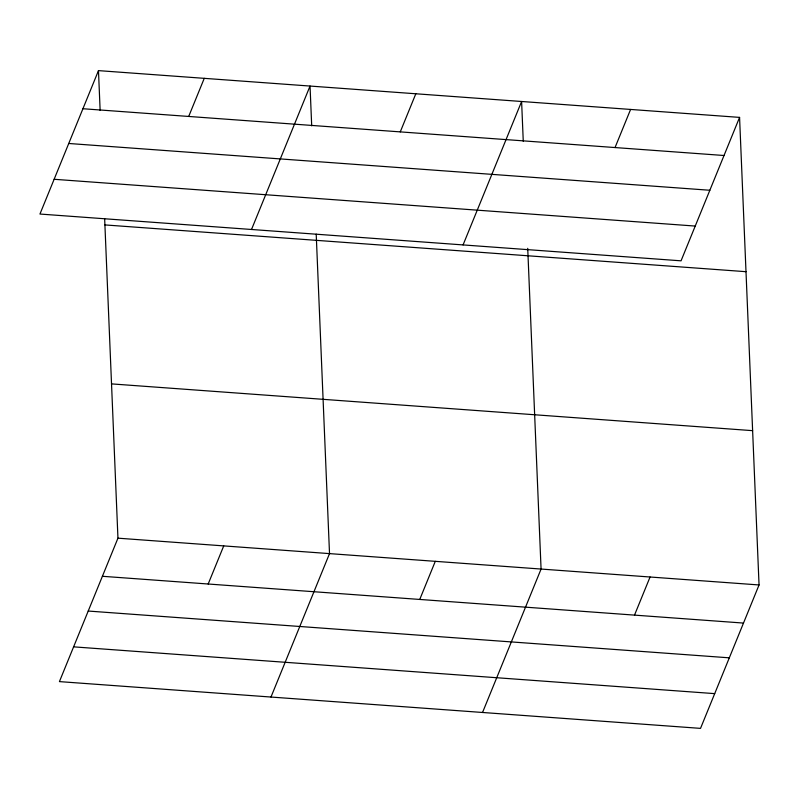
<?xml version="1.0" encoding="UTF-8"?>
<svg xmlns="http://www.w3.org/2000/svg" width="799" height="799" viewBox="0 0 799 799"><rect width="100%" height="100%" fill="white"/><g stroke="black" fill="none" stroke-linecap="round" stroke-linejoin="round"><path stroke-width="1.2" d="M98.477 70.622L39.95 214.042L681.048 260.824L739.574 117.393L98.477 70.622L100.135 110.442M188.704 116.444L204.264 78.332M104.649 218.696L117.952 538.176L59.426 681.607L700.523 728.378L759.05 584.958L739.574 117.393M251.515 229.483L310.042 86.052L311.7 125.872M208.179 584.009L223.73 545.897M400.269 131.885L415.82 93.773M270.981 697.038L329.518 553.617L316.204 234.127M463.07 244.913L521.607 101.493L523.265 141.313M419.745 599.45L435.295 561.337M615.04 147.555L630.591 109.443M482.546 712.478L541.073 569.058L527.72 248.319M634.506 615.12L650.066 577.008M82.926 108.734L724.024 155.505M68.744 143.48L709.842 190.262M54.132 179.286L695.23 226.067M104.909 224.918L746.006 271.69M111.53 383.89L752.628 430.661M117.952 538.176L759.05 584.958M102.402 576.289L743.499 623.07M88.22 611.045L729.317 657.827M73.608 646.85L714.706 693.632"/></g></svg>
